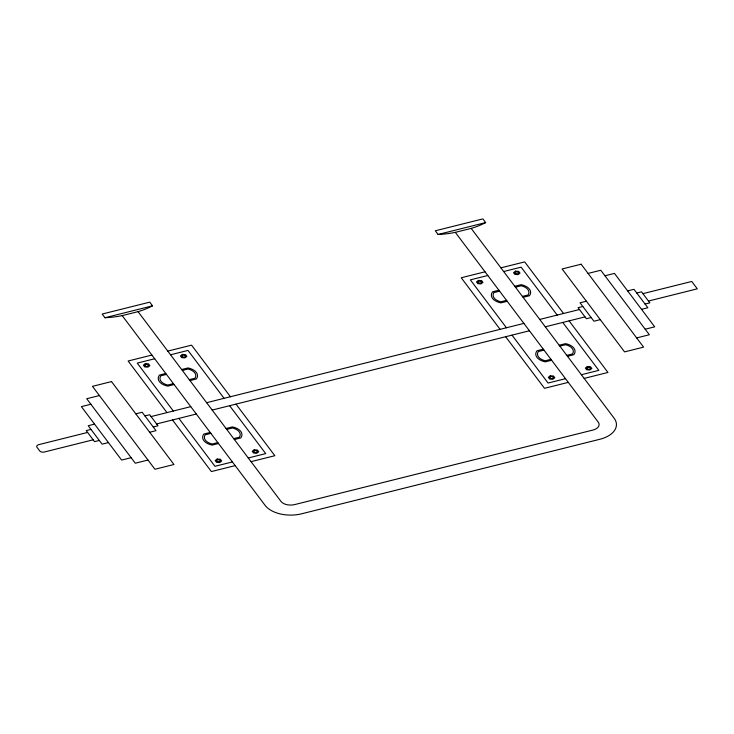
<?xml version="1.0" encoding="UTF-8"?>
<svg xmlns="http://www.w3.org/2000/svg" width="734" height="734" viewBox="0 0 734 734"><rect width="100%" height="100%" fill="white"/><g stroke="black" fill="none" stroke-linecap="round" stroke-linejoin="round"><path stroke-width="1.1" d="M104.944 317.73L152.516 305.839L149.764 302.151L102.173 314.042L104.944 317.73A64.922 37.608 0.3 0 0 122.193 315.611L138.056 311.647A64.922 37.608 0.3 0 0 152.516 305.839M438.079 234.476L485.651 222.585L482.88 218.897L435.29 230.788L438.079 234.476A64.876 37.581 0.3 0 0 455.319 232.348L471.182 228.393A64.922 37.608 0.3 0 0 485.651 222.585M151.91 355.063L128.12 361.009L166.976 412.609M167.774 351.1L191.565 345.154L230.43 396.745M485.027 271.809L461.236 277.755L500.093 329.355M500.891 267.846L524.691 261.9L563.547 313.491M154.69 358.752L137.24 363.11L173.325 411.022M170.554 354.788L187.996 350.421L224.081 398.333M487.807 275.498L470.356 279.856L506.442 327.768M503.671 271.534L521.122 267.167L557.198 315.079M165.792 373.487L159.443 375.074A14.084 8.157 0.3 0 0 167.774 386.13L174.114 384.543M181.656 369.523L187.996 367.936A14.084 8.157 0.3 0 1 196.327 378.992L189.978 380.579M498.909 290.233L492.569 291.82A14.084 8.157 0.3 0 0 500.891 302.876L507.24 301.289M514.773 286.269L521.122 284.682A14.084 8.157 0.3 0 1 529.443 295.738L523.103 297.325M166.48 374.413L160.783 375.836A12.359 7.156 0.3 0 0 167.719 385.047L173.426 383.625M182.344 370.45L188.051 369.018A12.359 7.156 0.3 0 1 194.987 378.23L189.289 379.661M499.606 291.159L493.899 292.582A12.359 7.156 0.3 0 0 500.836 301.793L506.543 300.371M515.47 287.196L521.168 285.765A12.359 7.156 0.3 0 1 528.113 294.976L522.406 296.408M99.411 395.553L86.722 398.727L135.295 463.218L147.984 460.044M588.09 273.424L600.779 270.25L649.351 334.741L636.662 337.915M90.888 404.25L81.373 406.627L121.615 460.071L131.129 457.686M604.944 275.782L614.459 273.397L654.7 326.841L645.186 329.217M94.558 424.133L88.208 425.72L102.09 444.153L108.43 442.565M135.799 413.829L142.139 412.242L156.021 430.665L149.672 432.253M586.402 301.215L580.053 302.803L593.934 321.226L600.274 319.639M627.643 290.903L633.983 289.315L647.865 307.748L641.516 309.335M90.979 429.408L86.227 430.601L94.548 441.657L99.31 440.464M144.919 415.93L149.681 414.738L158.003 425.793L153.241 426.986M582.833 306.482L578.071 307.674L586.402 318.73L591.154 317.538M636.763 293.004L641.525 291.811L649.847 302.867L645.094 304.059M87.612 432.436L38.774 444.648A3.459 2.009 0.3 0 0 36.984 447.281L39.764 450.97A3.459 2.009 0.3 0 0 44.324 452.016L93.163 439.813M151.066 416.582L190.767 406.654M206.63 402.691L523.893 323.4M539.756 319.437L579.456 309.519M642.911 293.655L691.749 281.452L697.3 288.82L648.461 301.032M156.617 423.949L196.317 414.031M212.181 410.067L529.443 330.777M545.307 326.813L585.007 316.886M210.199 432.454L203.85 434.042A14.084 8.157 0.3 0 0 212.181 445.098L218.53 443.51M226.063 428.491L232.403 426.904A14.084 8.157 0.3 0 1 240.734 437.959L234.385 439.547M543.316 349.201L536.976 350.788A14.084 8.157 0.3 0 0 545.298 361.844L551.647 360.256M559.18 345.237L565.529 343.65A14.084 8.157 0.3 0 1 573.85 354.706L567.51 356.293M210.897 433.381L205.19 434.803A12.359 7.156 0.3 0 0 212.126 444.015L217.833 442.593M226.76 429.408L232.458 427.986A12.359 7.156 0.3 0 1 239.403 437.198L233.696 438.629M544.013 350.118L538.306 351.549A12.359 7.156 0.3 0 0 545.243 360.761L550.95 359.339M559.877 346.154L565.584 344.732A12.359 7.156 0.3 0 1 572.52 353.944L566.813 355.375M232.403 461.934L214.952 466.301L178.876 418.389M248.266 457.97L265.717 453.612L229.632 405.7M565.519 378.68L548.078 383.047L511.993 335.135M581.383 374.716L598.834 370.358L562.749 322.446M235.183 465.622L211.383 471.567L172.527 419.976M251.046 461.658L274.837 455.713L235.981 404.122M568.299 382.368L544.509 388.314L505.643 336.722M584.163 378.405L607.954 372.459L569.098 320.859M471.182 228.393L614.119 418.187A27.699 16.047 0.3 0 1 599.843 439.271L301.619 513.8A27.699 16.047 0.3 0 1 265.139 505.405L122.193 315.611M455.319 232.357L598.256 422.151A10.386 6.019 0.3 0 1 592.907 430.06L294.683 504.588A10.386 6.019 0.3 0 1 281.003 501.441L138.056 311.647M145.304 363.669L143.378 365.183L144.681 366.917L147.919 367.138L149.846 365.624L148.543 363.899L145.304 363.669M182.344 354.421L180.408 355.926L181.72 357.66L184.95 357.88L186.886 356.375L185.574 354.641L182.344 354.421M217.145 459.053L215.209 460.567L216.512 462.301L219.75 462.521L221.686 461.007L220.374 459.273L217.145 459.053M254.175 449.795L252.248 451.309L253.551 453.043L256.79 453.263L258.717 451.749L257.414 450.025L254.175 449.795M478.43 280.416L476.494 281.929L477.797 283.663L481.036 283.884L482.963 282.37L481.66 280.636L478.43 280.416M515.461 271.167L513.534 272.672L514.837 274.406L518.076 274.626L520.002 273.112L518.699 271.387L515.461 271.167M550.261 375.799L548.335 377.313L549.638 379.047L552.867 379.267L554.803 377.753L553.5 376.019L550.261 375.799M587.301 366.541L585.365 368.055L586.668 369.789L589.907 370.009L591.833 368.496L590.531 366.761L587.301 366.541M111.513 381.579L92.475 386.341L154.929 469.255L173.958 464.503L111.513 381.579M581.144 264.212L562.116 268.965L624.561 351.889L643.599 347.127L581.144 264.212M587.668 369.119A1.734 1 0.3 0 0 590.329 368.33A1.734 1 0.3 0 0 587.806 367.385A1.734 1 0.3 0 0 587.668 369.119M515.837 273.736A1.734 1 0.3 0 0 518.498 272.947A1.734 1 0.3 0 0 515.974 272.002A1.734 1 0.3 0 0 515.837 273.736M478.797 282.994A1.734 1 0.3 0 0 481.458 282.205A1.734 1 0.3 0 0 478.935 281.26A1.734 1 0.3 0 0 478.797 282.994M550.628 378.377A1.734 1 0.3 0 0 553.298 377.588A1.734 1 0.3 0 0 550.766 376.643A1.734 1 0.3 0 0 550.628 378.377M145.681 366.248A1.734 1 0.3 0 0 148.341 365.459A1.734 1 0.3 0 0 145.818 364.514A1.734 1 0.3 0 0 145.681 366.248M182.711 356.99A1.734 1 0.3 0 0 185.372 356.201A1.734 1 0.3 0 0 182.849 355.256A1.734 1 0.3 0 0 182.711 356.99M254.551 452.373A1.734 1 0.3 0 0 257.212 451.584A1.734 1 0.3 0 0 254.689 450.639A1.734 1 0.3 0 0 254.551 452.373M217.512 461.631A1.734 1 0.3 0 0 220.172 460.842A1.734 1 0.3 0 0 217.649 459.897A1.734 1 0.3 0 0 217.512 461.631"/></g></svg>
